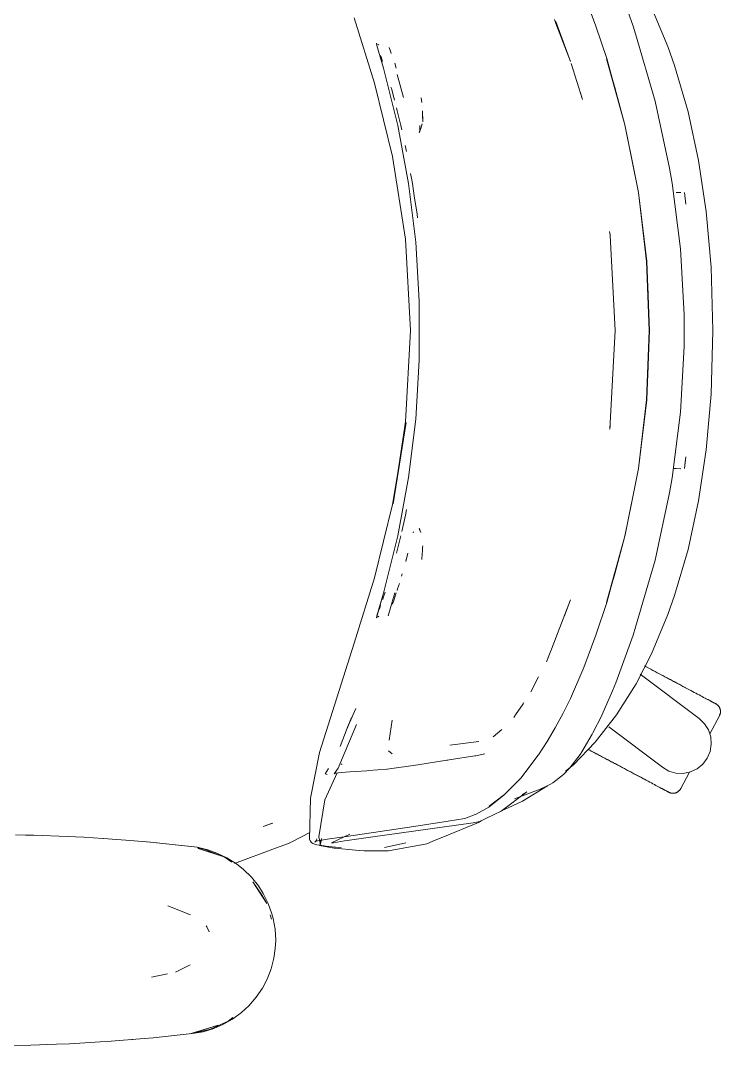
# Model space of a CAD drawing. Header units: millimetres. Extents: x 79795 to 317870, y -36033 to 97293.
# Drawn here: x 187730 to 188051.4, y 11098.5 to 11569.3 of the extents above; entities that cross this region are included whole.
import ezdxf

# ---------------------------------------------------------------- set-up
doc = ezdxf.new("R2010")
doc.units = ezdxf.units.MM
doc.header["$MEASUREMENT"] = 0
doc.layers.add('G-IMPT', color=8, linetype='CONTINUOUS', lineweight=9)
doc.layers.add('I-FURN', color=8, linetype='CONTINUOUS', lineweight=9)

msp = doc.modelspace()

# ---------------------------------------------------------------- linework, layer by layer
at = {"layer": 'G-IMPT'}
for p, q in [((187988.72, 11581.61), (187994.18, 11566.73)), ((188008.88, 11573.62), (188011.29, 11566.68)), ((188027.27, 11557.33), (188019.76, 11575.3)), ((187883.28, 11570.42), (187892.47, 11540.44)), ((187975.87, 11567.92), (187975.21, 11569.65)), ((187982.59, 11550.47), (187975.77, 11568.88)), ((187982.59, 11550.47), (187975.87, 11567.92)), ((187999.18, 11551.81), (187994.18, 11566.73)), ((188012.48, 11563.08), (188011.29, 11566.68)), ((188021.42, 11532.25), (188012.48, 11563.08)), ((187893.51, 11558.85), (187893.43, 11558.61)), ((187893.43, 11558.61), (187893.48, 11558.39)), ((187893.48, 11558.39), (187893.56, 11558.09)), ((187893.56, 11558.09), (187893.62, 11557.82)), ((187896.7, 11547.39), (187893.62, 11557.82)), ((187894.52, 11558.07), (187893.91, 11558.46)), ((187894.52, 11558.07), (187894.31, 11558.22)), ((187895.54, 11552.59), (187895.29, 11553.25)), ((187899.82, 11555.14), (187899.21, 11556.8)), ((187899.82, 11555.14), (187900.2, 11554.13)), ((188030.35, 11548.59), (188027.27, 11557.33)), ((187895.54, 11552.59), (187896.28, 11550.49)), ((187902.54, 11547.38), (187901.81, 11549.6)), ((187988.12, 11533), (187982.86, 11549.49)), ((188002.91, 11538.56), (187999.14, 11551.72)), ((188007.57, 11521.31), (187999.14, 11551.72)), ((188007.57, 11521.31), (187999.18, 11551.81)), ((188030.35, 11548.59), (188036.52, 11527.35)), ((187903.24, 11521.07), (187896.7, 11547.39)), ((187902.93, 11544.48), (187905.91, 11533.83)), ((187900.78, 11506.76), (187892.47, 11540.44)), ((187900.28, 11537.96), (187900.07, 11538.65)), ((188002.91, 11538.56), (188007.57, 11521.31)), ((187901.39, 11533.97), (187900.28, 11537.96)), ((187901.39, 11533.97), (187901.71, 11532.83)), ((187988.12, 11533), (187987.04, 11536.43)), ((187901.71, 11532.83), (187901.76, 11532.65)), ((187914.27, 11531.57), (187914.05, 11533.67)), ((188021.42, 11532.25), (188028.09, 11501.46)), ((187903.01, 11527.81), (187902.68, 11529.11)), ((187903.01, 11527.81), (187904.56, 11521.06)), ((187914.67, 11522.72), (187914.58, 11527.78)), ((187914.58, 11527.78), (187914.66, 11525.51)), ((187914.67, 11522.72), (187914.66, 11525.51)), ((188036.52, 11527.35), (188041.33, 11504.99)), ((187903.24, 11521.07), (187908.18, 11494.41)), ((187905.02, 11519.08), (187904.56, 11521.06)), ((187913.35, 11518.72), (187913.38, 11521.02)), ((187913.39, 11520.88), (187913.38, 11521.02)), ((187913.82, 11519.62), (187914.42, 11521.77)), ((188007.57, 11521.31), (188013.74, 11490.19)), ((188007.57, 11521.31), (188010.64, 11506.29)), ((188007.57, 11521.31), (188013.74, 11490.26)), ((187913.13, 11517.67), (187913.82, 11519.62)), ((187913.35, 11518.72), (187913.13, 11517.67)), ((187907.22, 11509.04), (187906.68, 11511.85)), ((187900.78, 11506.76), (187906.78, 11468.84)), ((188013.74, 11490.19), (188010.64, 11506.29)), ((188029.28, 11494.54), (188028.09, 11501.46)), ((188041.33, 11504.99), (188044.83, 11481.57)), ((187909.15, 11498.93), (187909.7, 11496.03)), ((187908.18, 11494.41), (187911.47, 11467.49)), ((187909.95, 11494.4), (187909.7, 11496.03)), ((187910.8, 11488.78), (187909.95, 11494.4)), ((188033.09, 11464.37), (188029.28, 11494.54)), ((187910.8, 11488.78), (187912.09, 11480.25)), ((188017.56, 11458.67), (188013.74, 11490.26)), ((188017.53, 11458.63), (188013.74, 11490.19)), ((188013.74, 11490.19), (188015.69, 11474.71)), ((188031.07, 11490.23), (188033.16, 11490.3)), ((188033.16, 11490.3), (188033.05, 11490.3)), ((188034.92, 11490.27), (188035.57, 11484.86)), ((187912.09, 11480.25), (187912.27, 11478.59)), ((188044.83, 11481.57), (188047.09, 11456)), ((188017.53, 11458.63), (188015.69, 11474.71)), ((187906.78, 11468.84), (187909.13, 11426.86)), ((188000.52, 11472.13), (188000.57, 11471.89)), ((188000.8, 11470.58), (188000.54, 11472.36)), ((188000.8, 11470.58), (188000.57, 11471.89)), ((188003.13, 11426.86), (188000.8, 11470.58)), ((188003.07, 11426.86), (188000.8, 11470.58)), ((187913.13, 11440.42), (187911.47, 11467.49)), ((188034.7, 11434.17), (188033.09, 11464.37)), ((188018.2, 11443.74), (188017.53, 11458.63)), ((188017.53, 11458.63), (188018.67, 11426.86)), ((188017.56, 11458.67), (188018.9, 11426.86)), ((188047.09, 11456), (188047.94, 11426.86)), ((187913.13, 11440.42), (187913.13, 11413.3)), ((188018.2, 11443.74), (188018.67, 11426.86)), ((188034.7, 11434.17), (188034.8, 11426.86)), ((187906.78, 11384.87), (187909.13, 11426.86)), ((188003.07, 11426.86), (188000.57, 11381.52)), ((188017.53, 11395.08), (188018.67, 11426.86)), ((188018.9, 11426.86), (188017.56, 11395.04)), ((188018.2, 11409.97), (188018.67, 11426.86)), ((188034.7, 11419.54), (188034.8, 11426.86)), ((188047.94, 11426.86), (188047.09, 11397.71)), ((188034.7, 11419.54), (188033.09, 11389.34)), ((187913.13, 11413.3), (187911.47, 11386.22)), ((188017.53, 11395.08), (188018.2, 11409.97)), ((188047.09, 11397.71), (188044.83, 11372.14)), ((188017.53, 11395.08), (188013.74, 11363.53)), ((188017.56, 11395.04), (188013.74, 11363.45)), ((188015.69, 11379), (188017.53, 11395.08)), ((188033.09, 11389.34), (188029.28, 11359.17)), ((187900.78, 11346.95), (187907.04, 11384.69)), ((187906.78, 11384.87), (187901.04, 11347.33)), ((187907.04, 11384.69), (187901.04, 11347.33)), ((187908.18, 11359.31), (187911.47, 11386.22)), ((188000.52, 11381.58), (188000.57, 11381.82)), ((188000.57, 11381.52), (188000.8, 11383.13)), ((188000.8, 11383.13), (188000.57, 11381.82)), ((188015.69, 11379), (188013.74, 11363.53)), ((188044.83, 11372.14), (188041.33, 11348.72)), ((188034.92, 11363.44), (188035.57, 11368.86)), ((188035.01, 11365.09), (188035.57, 11368.86)), ((188013.74, 11363.53), (188007.53, 11332.28)), ((188007.53, 11332.28), (188013.74, 11363.45)), ((188013.74, 11363.53), (188010.64, 11347.42)), ((188029.83, 11363.53), (188031.07, 11363.48)), ((188033.16, 11363.41), (188031.07, 11363.48)), ((188033.16, 11363.41), (188033.05, 11363.41)), ((187903.24, 11332.64), (187908.18, 11359.31)), ((188029.28, 11359.17), (188028.09, 11352.25)), ((188028.09, 11352.25), (188021.42, 11321.46)), ((187892.47, 11313.27), (187900.78, 11346.95)), ((188007.57, 11332.4), (188010.64, 11347.42)), ((188036.52, 11326.36), (188041.33, 11348.72)), ((187906.72, 11342.05), (187905.02, 11334.63)), ((187907.19, 11344.68), (187906.72, 11342.05)), ((187903.24, 11332.64), (187896.7, 11306.32)), ((187904.56, 11332.65), (187903.01, 11325.9)), ((187910.46, 11334.44), (187910.33, 11334.03)), ((187913.13, 11336.04), (187913.82, 11334.09)), ((187913.13, 11336.04), (187913.35, 11335)), ((188007.57, 11332.4), (187999.14, 11301.99)), ((188007.57, 11332.4), (187999.18, 11301.9)), ((188002.91, 11315.15), (188007.57, 11332.4)), ((187914.56, 11325.88), (187914.66, 11327.25)), ((187914.67, 11327.95), (187914.66, 11327.25)), ((187903.01, 11325.9), (187902.67, 11324.62)), ((187906.87, 11320.82), (187907.86, 11324.68)), ((187906.87, 11320.82), (187907.26, 11322.35)), ((187914.29, 11322.17), (187914.25, 11321.69)), ((187914.56, 11325.88), (187914.29, 11322.17)), ((188030.35, 11305.12), (188036.52, 11326.36)), ((188012.48, 11290.63), (188021.42, 11321.46)), ((187892.47, 11313.27), (187883.28, 11283.3)), ((187904.96, 11314.03), (187905.29, 11315.15)), ((188002.91, 11315.15), (187999.14, 11301.99)), ((187902.93, 11307.46), (187903.18, 11308.24)), ((187903.18, 11308.24), (187903.97, 11310.74)), ((187896.7, 11306.32), (187893.43, 11295.1)), ((187896.7, 11306.32), (187893.58, 11295.5)), ((187896.7, 11306.32), (187893.63, 11295.79)), ((187896.3, 11303.29), (187896.59, 11304.1)), ((187897.32, 11306.32), (187896.59, 11304.1)), ((187897.32, 11306.32), (187897.47, 11306.78)), ((187901.89, 11306.33), (187898.85, 11295.9)), ((187900.77, 11301.14), (187901.53, 11303.3)), ((187901.78, 11304.02), (187901.53, 11303.3)), ((187901.78, 11304.02), (187902.55, 11306.33)), ((187982.59, 11303.24), (187975.87, 11285.79)), ((187982.59, 11303.24), (187979.86, 11295.81)), ((188027.27, 11296.38), (188030.35, 11305.12)), ((187894.97, 11299.57), (187894.57, 11298.5)), ((187895.32, 11300.54), (187894.97, 11299.57)), ((187994.18, 11286.98), (187999.18, 11301.9)), ((187893.43, 11295.1), (187893.56, 11294.86)), ((187893.63, 11295.79), (187893.58, 11295.5)), ((187894.52, 11295.64), (187893.91, 11295.25)), ((187894.52, 11295.64), (187894.31, 11295.49)), ((188027.27, 11296.38), (188019.76, 11278.41)), ((188012.48, 11290.63), (188011.29, 11287.03)), ((187975.87, 11285.79), (187975.21, 11284.06)), ((187994.18, 11286.98), (187988.72, 11272.1)), ((188008.95, 11280.21), (188011.29, 11287.03)), ((187883.28, 11283.3), (187867.29, 11233.05)), ((187975.21, 11284.06), (187971.49, 11274.74)), ((188008.95, 11280.21), (188003.35, 11265.13)), ((187971.49, 11274.74), (187972.48, 11276.98)), ((188019.76, 11278.41), (188012.66, 11264.63)), ((187988.72, 11272.1), (187982.54, 11257.88)), ((187964.31, 11260.9), (187967.86, 11267.87)), ((187997.09, 11250.49), (188001.87, 11261.45)), ((188001.87, 11261.45), (188003.35, 11265.13)), ((188012.66, 11264.63), (188003.69, 11250.34)), ((187979.15, 11251.15), (187982.54, 11257.88)), ((187881, 11246.62), (187884.04, 11253.33)), ((187957.29, 11250.29), (187960.78, 11255.43)), ((187960.78, 11255.43), (187961.18, 11256.01)), ((187879.97, 11244.03), (187882, 11249.15)), ((187879.97, 11244.24), (187881.99, 11249.14)), ((187881.99, 11249.14), (187879.97, 11244.03)), ((187899.33, 11238.71), (187900.73, 11247.87)), ((187957.29, 11250.29), (187956.54, 11249.19)), ((187979.15, 11251.15), (187975.58, 11244.36)), ((187992.87, 11242.04), (187996.87, 11250.05)), ((188003.69, 11250.34), (187993.88, 11237.74)), ((187997.09, 11250.49), (187996.87, 11250.05)), ((187875.84, 11225.9), (187884.27, 11245.88)), ((187879.97, 11244.24), (187876.72, 11235.77)), ((187951.01, 11243.66), (187947.11, 11240.32)), ((187971.81, 11238.13), (187975.58, 11244.36)), ((187992.87, 11242.04), (187992.57, 11241.44)), ((187899.33, 11238.71), (187899.37, 11239.06)), ((187927.16, 11236.38), (187940.52, 11238.16)), ((187940.52, 11238.16), (187940.04, 11238.02)), ((187971.81, 11238.13), (187967.93, 11232.03)), ((187983.93, 11227.44), (187993.88, 11237.74)), ((187992.57, 11241.44), (187987.83, 11233.44)), ((187863.1, 11212.1), (187867.29, 11233.05)), ((187898.97, 11233.76), (187900.61, 11232.48)), ((187986.97, 11232.15), (187987.83, 11233.44)), ((187877.29, 11227.62), (187877.72, 11227.89)), ((187912.38, 11227.41), (187925.74, 11229.53)), ((187925.74, 11229.53), (187926.25, 11229.61)), ((187926.86, 11229.7), (187926.25, 11229.61)), ((187926.86, 11229.7), (187938.58, 11231.51)), ((187938.58, 11231.51), (187939.05, 11231.58)), ((187941.03, 11232), (187939.05, 11231.58)), ((187943.2, 11232.46), (187941.03, 11232)), ((187959.74, 11221.34), (187967.76, 11231.78)), ((187967.93, 11232.03), (187967.76, 11231.78)), ((187982.26, 11226.02), (187986.97, 11232.15)), ((187869.73, 11211.4), (187875.34, 11223.75)), ((187869.87, 11223.23), (187871.46, 11225.69)), ((187869.87, 11223.23), (187869.93, 11223.21)), ((187871.46, 11225.69), (187869.93, 11223.21)), ((187869.93, 11223.21), (187871.42, 11225.68)), ((187870.81, 11222.93), (187869.93, 11223.21)), ((187874.08, 11223.23), (187875.84, 11225.9)), ((187874.8, 11223.52), (187874.08, 11223.23)), ((187874.8, 11223.52), (187874.81, 11223.52)), ((187877.19, 11223.82), (187874.81, 11223.52)), ((187877.19, 11223.82), (187877.27, 11223.82)), ((187881.15, 11224.12), (187877.27, 11223.82)), ((187889.01, 11224.68), (187881.15, 11224.12)), ((187889.99, 11224.75), (187889.01, 11224.68)), ((187898.23, 11225.37), (187889.99, 11224.75)), ((187898.23, 11225.37), (187898.31, 11225.38)), ((187912.38, 11227.41), (187898.31, 11225.38)), ((187979.36, 11223), (187982.26, 11226.02)), ((187983.93, 11227.44), (187980.25, 11224.44)), ((187959.74, 11221.34), (187952.01, 11213.44)), ((187973.36, 11218.52), (187970.92, 11217.35)), ((187974.5, 11219.14), (187973.36, 11218.52)), ((187974.5, 11219.14), (187979.36, 11223)), ((187952.22, 11213.75), (187945.27, 11208.35)), ((187952.22, 11213.75), (187948.64, 11210.94)), ((187962.45, 11215), (187950.74, 11206.06)), ((187956.79, 11211.77), (187968.7, 11216.28)), ((187962.45, 11215), (187960.41, 11213.84)), ((187960.56, 11210.71), (187972, 11217.83)), ((187970.92, 11217.35), (187968.7, 11216.28)), ((187863.1, 11212.1), (187862.71, 11193.11)), ((187869.73, 11211.4), (187867.01, 11194.35)), ((187945.04, 11208.02), (187952.01, 11213.44)), ((187945.27, 11208.35), (187948.64, 11210.94)), ((187951.93, 11206.73), (187960.56, 11210.71)), ((187933.99, 11202.77), (187938.78, 11204.52)), ((187939.21, 11204.73), (187938.78, 11204.52)), ((187945.04, 11208.02), (187939.21, 11204.73)), ((187944.22, 11203.02), (187950.74, 11206.06)), ((187845.84, 11200.64), (187841.38, 11199.01)), ((187841.38, 11199.01), (187845.26, 11200.38)), ((187845.84, 11200.64), (187845.26, 11200.38)), ((187890.65, 11194.13), (187937.86, 11200.8)), ((187910.56, 11199.07), (187926.32, 11201.47)), ((187940.3, 11200.96), (187923.85, 11194.17)), ((187933.99, 11202.77), (187926.32, 11201.47)), ((187937.86, 11200.8), (187940.85, 11201.45)), ((187941.47, 11201.74), (187940.3, 11200.96)), ((187944.22, 11203.02), (187940.85, 11201.45)), ((187727.62, 11195.26), (187739.92, 11194.97)), ((187734.39, 11195.13), (187732.32, 11195.12)), ((187736.05, 11195.05), (187734.39, 11195.13)), ((187747.8, 11194.67), (187739.92, 11194.97)), ((187862.78, 11196.3), (187854.88, 11192.16)), ((187872.8, 11191.5), (187881.2, 11195.49)), ((187879.68, 11194.52), (187910.56, 11199.07)), ((187747.8, 11194.67), (187759.11, 11194.13)), ((187767.98, 11193.57), (187759.11, 11194.13)), ((187767.98, 11193.57), (187778.27, 11192.84)), ((187770.02, 11193.44), (187768.12, 11193.53)), ((187770.02, 11193.44), (187771.44, 11193.3)), ((187789.66, 11191.86), (187778.27, 11192.84)), ((187811.1, 11189.51), (187788.15, 11191.96)), ((187788.15, 11191.96), (187808.28, 11189.84)), ((187811.1, 11189.51), (187789.66, 11191.86)), ((187847.15, 11189.05), (187853.12, 11191.24)), ((187854.88, 11192.16), (187853.12, 11191.24)), ((187862.71, 11193.11), (187863.32, 11192.08)), ((187863.19, 11192.7), (187863.32, 11192.08)), ((187863.19, 11192.7), (187863.3, 11192.15)), ((187863.32, 11192.08), (187863.3, 11192.15)), ((187863.7, 11191.58), (187863.32, 11192.08)), ((187864.23, 11191.26), (187863.7, 11191.58)), ((187864.23, 11191.26), (187866.1, 11190.71)), ((187866.18, 11192.47), (187865.08, 11191.91)), ((187865.59, 11192.3), (187865.08, 11191.91)), ((187865.56, 11192.3), (187871.83, 11193.41)), ((187866.18, 11192.47), (187865.56, 11192.3)), ((187865.59, 11192.3), (187865.91, 11192.84)), ((187865.99, 11193.34), (187865.91, 11192.84)), ((187869.37, 11190.18), (187866.1, 11190.71)), ((187867.7, 11190.77), (187867.01, 11194.35)), ((187868.19, 11193.64), (187867.46, 11190.36)), ((187869.79, 11189.92), (187867.46, 11190.36)), ((187868.19, 11193.64), (187867.7, 11190.77)), ((187871.83, 11193.41), (187879.68, 11194.52)), ((187872.8, 11191.5), (187873.66, 11191.64)), ((187878.69, 11192.47), (187873.66, 11191.64)), ((187878.69, 11192.47), (187879.98, 11192.69)), ((187890.65, 11194.13), (187879.98, 11192.69)), ((187897.06, 11189.36), (187906.37, 11191.4)), ((187898.92, 11187.95), (187916.62, 11191.18)), ((187906.37, 11191.4), (187906.94, 11191.55)), ((187916.62, 11191.18), (187920.48, 11192.78)), ((187923.85, 11194.17), (187920.48, 11192.78)), ((187806.77, 11189.98), (187808.28, 11189.84)), ((187811.1, 11189.51), (187808.28, 11189.84)), ((187811.1, 11189.51), (187816.06, 11188.35)), ((187811.18, 11189.29), (187814.23, 11188.71)), ((187823.45, 11185.11), (187811.6, 11188.92)), ((187820.75, 11186.01), (187811.6, 11188.92)), ((187814.23, 11188.71), (187822.41, 11185.51)), ((187820.2, 11186.9), (187816.06, 11188.35)), ((187824.78, 11184.71), (187820.2, 11186.9)), ((187823.45, 11185.11), (187820.75, 11186.01)), ((187828.21, 11182.1), (187847.15, 11189.05)), ((187869.37, 11190.18), (187869.99, 11190.1)), ((187874.04, 11189.11), (187869.79, 11189.92)), ((187869.99, 11190.1), (187874.68, 11189.58)), ((187874.51, 11189.06), (187874.04, 11189.11)), ((187874.51, 11189.06), (187883.83, 11188.26)), ((187874.68, 11189.58), (187877.27, 11189.37)), ((187883.83, 11188.26), (187887.79, 11187.92)), ((187891.96, 11187.92), (187887.79, 11187.92)), ((187898.92, 11187.95), (187891.96, 11187.92)), ((187823.45, 11185.11), (187827.03, 11182.68)), ((187824.78, 11184.71), (187829.1, 11181.98)), ((187832.41, 11179.36), (187829.1, 11181.98)), ((187836.01, 11175.81), (187832.41, 11179.36)), ((187836.01, 11175.81), (187839.2, 11171.84)), ((187843.06, 11163.68), (187836.74, 11173.63)), ((187840.9, 11167.36), (187836.74, 11173.63)), ((187841.47, 11168.29), (187839.2, 11171.84)), ((187843.06, 11163.68), (187840.9, 11167.36)), ((187843.71, 11163.78), (187841.47, 11168.29)), ((187797.58, 11162.61), (187808.01, 11158.46)), ((187843.71, 11163.78), (187845.42, 11159.01)), ((187844.62, 11158.57), (187845.24, 11156.54)), ((187845.99, 11156.88), (187845.42, 11159.01)), ((187815.53, 11152.94), (187815.24, 11153.39)), ((187816.55, 11150.71), (187815.53, 11152.94)), ((187846.87, 11151.93), (187845.99, 11156.88)), ((187847.16, 11146.89), (187846.87, 11151.93)), ((187847.16, 11146.89), (187846.99, 11143.04)), ((187846.34, 11138.53), (187845.08, 11133.66)), ((187846.34, 11138.53), (187846.99, 11143.04)), ((187807.91, 11135.51), (187801.13, 11132.24)), ((187790.08, 11129.91), (187797.52, 11131.48)), ((187843.25, 11128.95), (187845.08, 11133.66)), ((187841.06, 11124.79), (187838.23, 11120.62)), ((187841.06, 11124.79), (187843.25, 11128.95)), ((187838.23, 11120.62), (187834.9, 11116.78)), ((187831.47, 11113.62), (187834.9, 11116.78)), ((187822.94, 11108.11), (187827.38, 11110.62)), ((187827.43, 11111.31), (187825.32, 11109.72)), ((187831.47, 11113.62), (187827.38, 11110.62)), ((187808.28, 11103.94), (187820.75, 11107.77)), ((187817.25, 11105.98), (187808.85, 11104.07)), ((187820.75, 11107.77), (187811.6, 11104.85)), ((187818.7, 11106.3), (187813.84, 11104.83)), ((187817.25, 11105.98), (187825.32, 11109.72)), ((187822.94, 11108.11), (187818.7, 11106.3)), ((187771.68, 11100.44), (187786.74, 11101.69)), ((187779.87, 11101.09), (187781.54, 11101.26)), ((187786.74, 11101.69), (187790.87, 11102.03)), ((187790.87, 11102.03), (187808.8, 11103.94)), ((187808.28, 11103.94), (187811.6, 11104.85)), ((187808.8, 11103.94), (187813.84, 11104.83)), ((187726.26, 11098.49), (187734.67, 11098.66)), ((187746.43, 11099.05), (187734.67, 11098.66)), ((187741.55, 11098.91), (187739.61, 11098.8)), ((187746.43, 11099.05), (187752.46, 11099.3)), ((187766.6, 11100.11), (187752.46, 11099.3)), ((187771.68, 11100.44), (187766.6, 11100.11))]:
    msp.add_line(p, q, dxfattribs=at)
at = {"layer": 'I-FURN'}
for p, q in [((188017.48, 11272.35), (188016.52, 11272.86)), ((188016.96, 11272.62), (188017.93, 11272.11)), ((188018.46, 11271.83), (188017.48, 11272.35)), ((188017.93, 11272.11), (188018.91, 11271.59)), ((188019.44, 11271.3), (188018.46, 11271.83)), ((188018.91, 11271.59), (188019.9, 11271.06)), ((188020.43, 11270.78), (188019.44, 11271.3)), ((188019.9, 11271.06), (188020.89, 11270.53)), ((188021.43, 11270.25), (188020.43, 11270.78)), ((188020.89, 11270.53), (188021.89, 11270)), ((188022.43, 11269.72), (188021.43, 11270.25)), ((188014.59, 11269), (188041.66, 11248.61)), ((188021.89, 11270), (188022.89, 11269.47)), ((188023.43, 11269.18), (188022.43, 11269.72)), ((188022.89, 11269.47), (188023.9, 11268.94)), ((188024.44, 11268.65), (188023.43, 11269.18)), ((188023.9, 11268.94), (188024.9, 11268.4)), ((188025.44, 11268.11), (188024.44, 11268.65)), ((188024.9, 11268.4), (188025.91, 11267.87)), ((188026.45, 11267.58), (188025.44, 11268.11)), ((188025.91, 11267.87), (188026.91, 11267.33)), ((188027.45, 11267.05), (188026.45, 11267.58)), ((188026.91, 11267.33), (188027.91, 11266.8)), ((188028.44, 11266.52), (188027.45, 11267.05)), ((188027.91, 11266.8), (188028.9, 11266.28)), ((188029.43, 11265.99), (188028.44, 11266.52)), ((188028.9, 11266.28), (188029.88, 11265.75)), ((188030.41, 11265.47), (188029.43, 11265.99)), ((188029.88, 11265.75), (188030.85, 11265.24)), ((188031.38, 11264.96), (188030.41, 11265.47)), ((188030.85, 11265.24), (188031.82, 11264.72)), ((188032.33, 11264.45), (188031.38, 11264.96)), ((188031.82, 11264.72), (188032.77, 11264.22)), ((188033.28, 11263.95), (188032.33, 11264.45)), ((188032.77, 11264.22), (188033.71, 11263.72)), ((188034.21, 11263.45), (188033.28, 11263.95)), ((188033.71, 11263.72), (188034.63, 11263.23)), ((188035.12, 11262.97), (188034.21, 11263.45)), ((188034.63, 11263.23), (188035.53, 11262.75)), ((188036.02, 11262.49), (188035.12, 11262.97)), ((188036.89, 11262.02), (188036.02, 11262.49)), ((188037.75, 11261.57), (188036.89, 11262.02)), ((188038.59, 11261.13), (188037.75, 11261.57)), ((188039.4, 11260.69), (188038.59, 11261.13)), ((188040.18, 11260.28), (188039.4, 11260.69)), ((188040.95, 11259.87), (188040.18, 11260.28)), ((188041.68, 11259.48), (188040.95, 11259.87)), ((188042.39, 11259.1), (188041.68, 11259.48)), ((188043.07, 11258.74), (188042.39, 11259.1)), ((188043.71, 11258.4), (188043.07, 11258.74)), ((188044.33, 11258.07), (188043.71, 11258.4)), ((188044.92, 11257.76), (188044.33, 11258.07)), ((188044.6, 11257.93), (188045.17, 11257.62)), ((188045.47, 11257.47), (188044.92, 11257.76)), ((188045.17, 11257.62), (188045.71, 11257.34)), ((188045.98, 11257.19), (188045.47, 11257.47)), ((188045.71, 11257.34), (188046.21, 11257.07)), ((188046.47, 11256.94), (188045.98, 11257.19)), ((188046.21, 11257.07), (188046.68, 11256.82)), ((188046.91, 11256.7), (188046.47, 11256.94)), ((188046.68, 11256.82), (188047.1, 11256.6)), ((188047.32, 11256.48), (188046.91, 11256.7)), ((188047.1, 11256.6), (188047.5, 11256.39)), ((188047.69, 11256.28), (188047.32, 11256.48)), ((188047.5, 11256.39), (188047.85, 11256.2)), ((188048.03, 11256.1), (188047.69, 11256.28)), ((188047.85, 11256.2), (188048.17, 11256.03)), ((188048.33, 11255.95), (188048.03, 11256.1)), ((188048.17, 11256.03), (188048.45, 11255.88)), ((188048.59, 11255.81), (188048.33, 11255.95)), ((188048.45, 11255.88), (188048.69, 11255.75)), ((188048.8, 11255.69), (188048.59, 11255.81)), ((188048.69, 11255.75), (188048.89, 11255.65)), ((188048.98, 11255.6), (188048.8, 11255.69)), ((188048.89, 11255.65), (188049.05, 11255.56)), ((188049.13, 11255.52), (188048.98, 11255.6)), ((188049.05, 11255.56), (188049.18, 11255.49)), ((188049.23, 11255.47), (188049.13, 11255.52)), ((188049.18, 11255.49), (188049.26, 11255.45)), ((188049.29, 11255.44), (188049.23, 11255.47)), ((188049.26, 11255.45), (188049.3, 11255.43)), ((188049.31, 11255.43), (188049.29, 11255.44)), ((188049.3, 11255.43), (188049.31, 11255.43)), ((188049.31, 11255.43), (188049.45, 11255.35)), ((188049.45, 11255.35), (188049.58, 11255.26)), ((188049.58, 11255.26), (188049.72, 11255.17)), ((188049.72, 11255.17), (188049.85, 11255.08)), ((188049.85, 11255.08), (188049.98, 11254.98)), ((188049.98, 11254.98), (188050.1, 11254.87)), ((188050.1, 11254.87), (188050.22, 11254.76)), ((188050.22, 11254.76), (188050.33, 11254.65)), ((188050.33, 11254.65), (188050.44, 11254.53)), ((188050.44, 11254.53), (188050.54, 11254.41)), ((188050.54, 11254.41), (188050.64, 11254.28)), ((188050.64, 11254.28), (188050.74, 11254.15)), ((188050.74, 11254.15), (188050.82, 11254.01)), ((188050.82, 11254.01), (188050.91, 11253.88)), ((188050.91, 11253.88), (188050.98, 11253.74)), ((188050.98, 11253.74), (188051.06, 11253.59)), ((188051.06, 11253.59), (188051.12, 11253.44)), ((188051.12, 11253.44), (188051.18, 11253.29)), ((188051.18, 11253.29), (188051.24, 11253.14)), ((188051.24, 11253.14), (188051.28, 11252.99)), ((188051.28, 11252.99), (188051.33, 11252.83)), ((188051.33, 11252.83), (188051.36, 11252.68)), ((188051.36, 11252.68), (188051.39, 11252.52)), ((188051.39, 11252.52), (188051.41, 11252.36)), ((188051.42, 11251.39), (188051.39, 11251.23)), ((188051.41, 11252.36), (188051.43, 11252.2)), ((188051.43, 11251.55), (188051.42, 11251.39)), ((188051.43, 11252.2), (188051.44, 11252.04)), ((188051.44, 11251.71), (188051.43, 11251.55)), ((188051.44, 11252.04), (188051.44, 11251.88)), ((188051.44, 11251.88), (188051.44, 11251.71)), ((188041.66, 11248.61), (188044.09, 11246.27)), ((188046.5, 11241.57), (188050.97, 11249.97)), ((188050.99, 11250.01), (188050.97, 11249.97)), ((188051.06, 11250.16), (188050.99, 11250.01)), ((188051.13, 11250.31), (188051.06, 11250.16)), ((188051.19, 11250.45), (188051.13, 11250.31)), ((188051.24, 11250.61), (188051.19, 11250.45)), ((188051.29, 11250.76), (188051.24, 11250.61)), ((188051.33, 11250.92), (188051.29, 11250.76)), ((188051.37, 11251.07), (188051.33, 11250.92)), ((188051.39, 11251.23), (188051.37, 11251.07)), ((188024.82, 11226.26), (188000.13, 11244.86)), ((188044.09, 11246.27), (188045.89, 11243.41)), ((188045.89, 11243.41), (188046.95, 11240.21)), ((188046.95, 11240.21), (188047.22, 11236.85)), ((187990.72, 11234.48), (187991.62, 11234)), ((187992.11, 11233.74), (187991.21, 11234.22)), ((187991.62, 11234), (187992.53, 11233.51)), ((187993.03, 11233.25), (187992.11, 11233.74)), ((187992.53, 11233.51), (187993.46, 11233.02)), ((187993.97, 11232.75), (187993.03, 11233.25)), ((187993.46, 11233.02), (187994.41, 11232.52)), ((187994.92, 11232.24), (187993.97, 11232.75)), ((188046.67, 11233.52), (188045.35, 11230.42)), ((188047.22, 11236.85), (188046.67, 11233.52)), ((187994.41, 11232.52), (187995.37, 11232.01)), ((187995.89, 11231.73), (187994.92, 11232.24)), ((187995.37, 11232.01), (187996.33, 11231.49)), ((187996.86, 11231.21), (187995.89, 11231.73)), ((187996.33, 11231.49), (187997.31, 11230.97)), ((187997.85, 11230.69), (187996.86, 11231.21)), ((187997.31, 11230.97), (187998.3, 11230.45)), ((187998.84, 11230.16), (187997.85, 11230.69)), ((187998.3, 11230.45), (187999.29, 11229.92)), ((187999.83, 11229.63), (187998.84, 11230.16)), ((187999.29, 11229.92), (188000.29, 11229.39)), ((188000.83, 11229.1), (187999.83, 11229.63)), ((188000.29, 11229.39), (188001.3, 11228.85)), ((188001.84, 11228.57), (188000.83, 11229.1)), ((188001.3, 11228.85), (188002.3, 11228.32)), ((188002.84, 11228.03), (188001.84, 11228.57)), ((188002.3, 11228.32), (188003.31, 11227.79)), ((188003.85, 11227.5), (188002.84, 11228.03)), ((188045.35, 11230.42), (188043.32, 11227.72)), ((188003.31, 11227.79), (188004.31, 11227.25)), ((188004.85, 11226.96), (188003.85, 11227.5)), ((188004.31, 11227.25), (188005.31, 11226.72)), ((188005.85, 11226.43), (188004.85, 11226.96)), ((188005.31, 11226.72), (188006.31, 11226.19)), ((188006.85, 11225.9), (188005.85, 11226.43)), ((188006.31, 11226.19), (188007.3, 11225.66)), ((188007.83, 11225.38), (188006.85, 11225.9)), ((188007.3, 11225.66), (188008.28, 11225.14)), ((188008.81, 11224.86), (188007.83, 11225.38)), ((188008.28, 11225.14), (188009.26, 11224.62)), ((188009.78, 11224.34), (188008.81, 11224.86)), ((188009.26, 11224.62), (188010.22, 11224.11)), ((188010.74, 11223.83), (188009.78, 11224.34)), ((188010.22, 11224.11), (188011.17, 11223.6)), ((188011.68, 11223.33), (188010.74, 11223.83)), ((188011.17, 11223.6), (188012.11, 11223.1)), ((188012.61, 11222.84), (188011.68, 11223.33)), ((188027.73, 11224.56), (188024.82, 11226.26)), ((188030.97, 11223.62), (188027.73, 11224.56)), ((188034.34, 11223.48), (188030.97, 11223.62)), ((188033.16, 11216.48), (188037.19, 11224.06)), ((188037.65, 11224.15), (188034.34, 11223.48)), ((188040.7, 11225.59), (188037.65, 11224.15)), ((188043.32, 11227.72), (188040.7, 11225.59)), ((188012.11, 11223.1), (188013.03, 11222.61)), ((188013.52, 11222.35), (188012.61, 11222.84)), ((188013.03, 11222.61), (188013.94, 11222.13)), ((188014.42, 11221.88), (188013.52, 11222.35)), ((188013.94, 11222.13), (188014.83, 11221.66)), ((188015.3, 11221.41), (188014.42, 11221.88)), ((188014.83, 11221.66), (188015.69, 11221.2)), ((188016.15, 11220.95), (188015.3, 11221.41)), ((188015.69, 11221.2), (188016.54, 11220.75)), ((188016.99, 11220.51), (188016.15, 11220.95)), ((188016.54, 11220.75), (188017.37, 11220.31)), ((188017.37, 11220.31), (188018.17, 11219.88)), ((188018.17, 11219.88), (188018.94, 11219.47)), ((188018.94, 11219.47), (188019.69, 11219.07)), ((188019.69, 11219.07), (188020.42, 11218.69)), ((188020.42, 11218.69), (188021.11, 11218.32)), ((188021.11, 11218.32), (188021.77, 11217.97)), ((188021.77, 11217.97), (188022.41, 11217.63)), ((188022.41, 11217.63), (188023.01, 11217.31)), ((188023.32, 11217.14), (188022.74, 11217.45)), ((188023.01, 11217.31), (188023.58, 11217.01)), ((188023.87, 11216.85), (188023.32, 11217.14)), ((188023.58, 11217.01), (188024.11, 11216.72)), ((188024.39, 11216.58), (188023.87, 11216.85)), ((188024.11, 11216.72), (188024.61, 11216.46)), ((188024.87, 11216.32), (188024.39, 11216.58)), ((188024.61, 11216.46), (188025.08, 11216.21)), ((188025.32, 11216.08), (188024.87, 11216.32)), ((188025.08, 11216.21), (188025.51, 11215.98)), ((188025.73, 11215.86), (188025.32, 11216.08)), ((188025.51, 11215.98), (188025.9, 11215.77)), ((188026.1, 11215.67), (188025.73, 11215.86)), ((188025.9, 11215.77), (188026.26, 11215.58)), ((188026.43, 11215.49), (188026.1, 11215.67)), ((188026.26, 11215.58), (188026.58, 11215.41)), ((188026.73, 11215.33), (188026.43, 11215.49)), ((188026.58, 11215.41), (188026.85, 11215.26)), ((188026.99, 11215.19), (188026.73, 11215.33)), ((188026.85, 11215.26), (188027.1, 11215.14)), ((188027.21, 11215.08), (188026.99, 11215.19)), ((188027.1, 11215.14), (188027.3, 11215.03)), ((188027.39, 11214.98), (188027.21, 11215.08)), ((188027.3, 11215.03), (188027.46, 11214.94)), ((188027.53, 11214.91), (188027.39, 11214.98)), ((188027.46, 11214.94), (188027.58, 11214.88)), ((188027.63, 11214.85), (188027.53, 11214.91)), ((188027.58, 11214.88), (188027.66, 11214.84)), ((188027.69, 11214.82), (188027.63, 11214.85)), ((188027.66, 11214.84), (188027.7, 11214.81)), ((188027.71, 11214.81), (188027.69, 11214.82)), ((188027.7, 11214.81), (188027.71, 11214.81)), ((188027.75, 11214.79), (188027.71, 11214.81)), ((188027.89, 11214.72), (188027.75, 11214.79)), ((188028.04, 11214.65), (188027.89, 11214.72)), ((188028.19, 11214.59), (188028.04, 11214.65)), ((188028.34, 11214.54), (188028.19, 11214.59)), ((188028.5, 11214.49), (188028.34, 11214.54)), ((188028.65, 11214.45), (188028.5, 11214.49)), ((188028.81, 11214.42), (188028.65, 11214.45)), ((188028.97, 11214.39), (188028.81, 11214.42)), ((188029.13, 11214.37), (188028.97, 11214.39)), ((188029.29, 11214.35), (188029.13, 11214.37)), ((188029.45, 11214.34), (188029.29, 11214.35)), ((188029.61, 11214.34), (188029.45, 11214.34)), ((188029.77, 11214.34), (188029.61, 11214.34)), ((188029.93, 11214.35), (188029.77, 11214.34)), ((188030.09, 11214.37), (188029.93, 11214.35)), ((188030.25, 11214.39), (188030.09, 11214.37)), ((188030.41, 11214.42), (188030.25, 11214.39)), ((188030.57, 11214.46), (188030.41, 11214.42)), ((188030.72, 11214.5), (188030.57, 11214.46)), ((188030.88, 11214.55), (188030.72, 11214.5)), ((188031.03, 11214.6), (188030.88, 11214.55)), ((188031.18, 11214.66), (188031.03, 11214.6)), ((188031.33, 11214.73), (188031.18, 11214.66)), ((188031.47, 11214.8), (188031.33, 11214.73)), ((188031.61, 11214.87), (188031.47, 11214.8)), ((188031.75, 11214.96), (188031.61, 11214.87)), ((188031.88, 11215.05), (188031.75, 11214.96)), ((188032.02, 11215.14), (188031.88, 11215.05)), ((188032.14, 11215.24), (188032.02, 11215.14)), ((188032.27, 11215.34), (188032.14, 11215.24)), ((188032.38, 11215.45), (188032.27, 11215.34)), ((188032.5, 11215.57), (188032.38, 11215.45)), ((188032.61, 11215.68), (188032.5, 11215.57)), ((188032.71, 11215.81), (188032.61, 11215.68)), ((188032.81, 11215.93), (188032.71, 11215.81)), ((188032.91, 11216.06), (188032.81, 11215.93)), ((188033, 11216.2), (188032.91, 11216.06)), ((188033.08, 11216.34), (188033, 11216.2)), ((188033.16, 11216.48), (188033.08, 11216.34))]:
    msp.add_line(p, q, dxfattribs=at)

doc.saveas('drawing.dxf')
